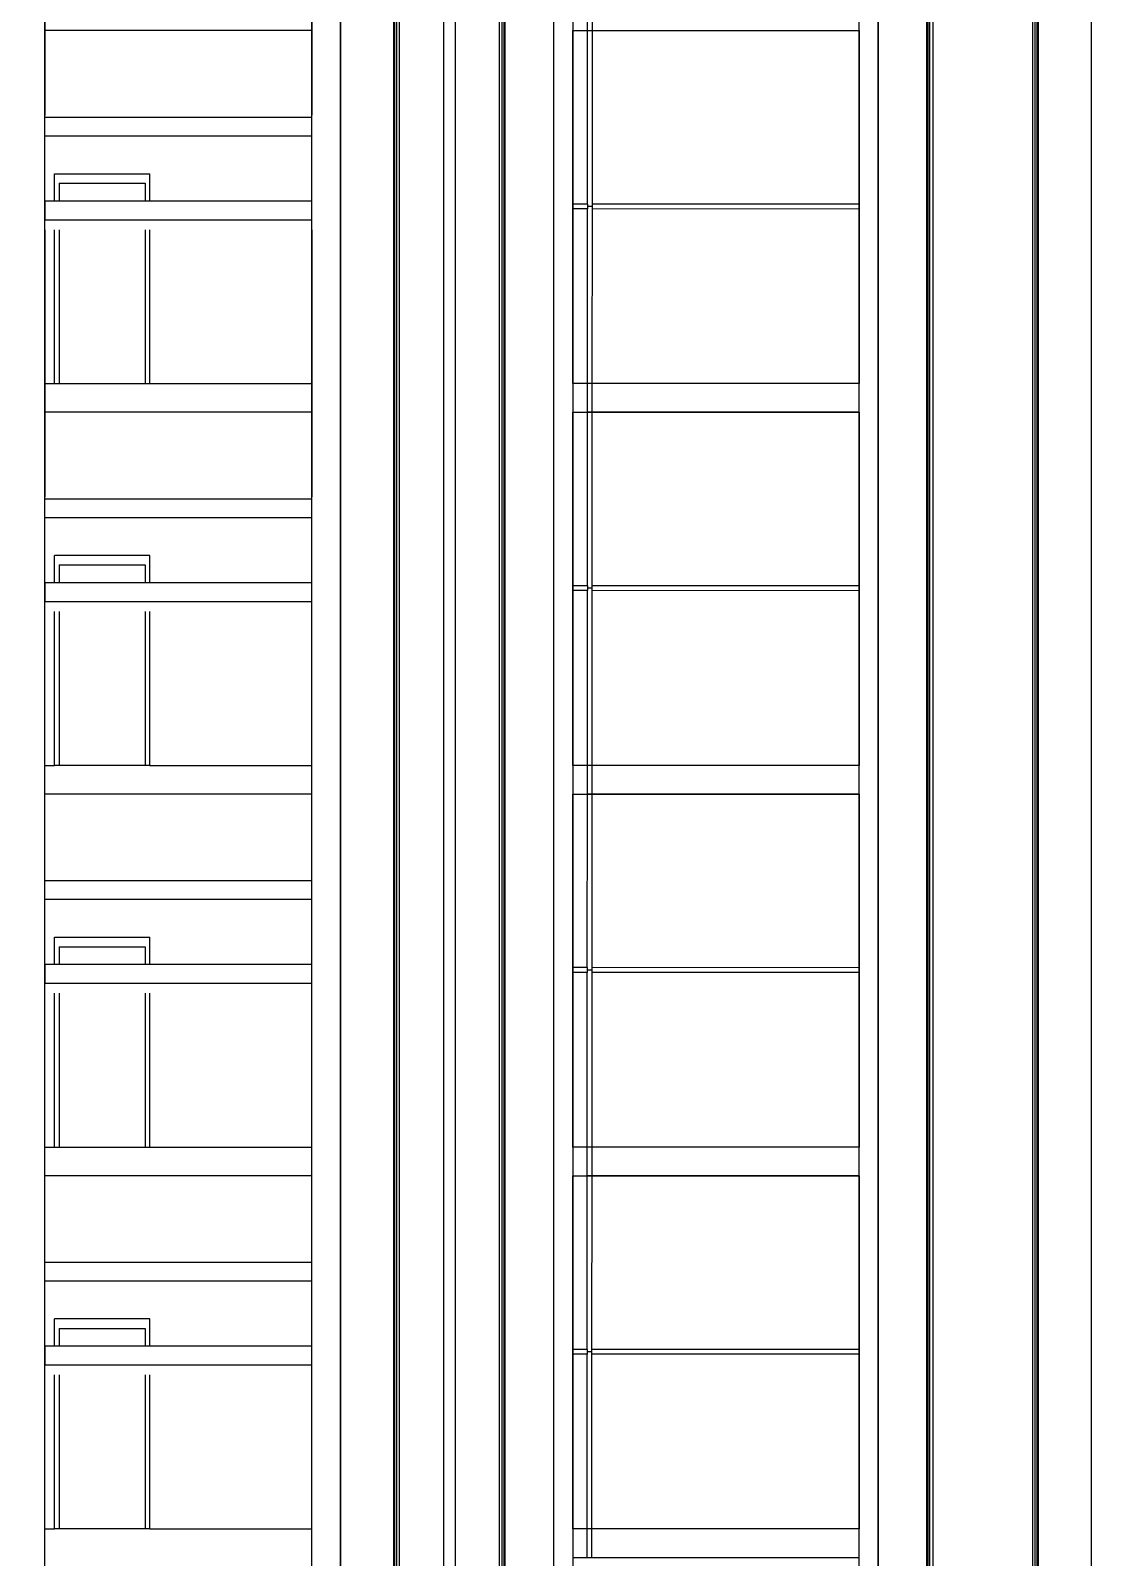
# Model space of a CAD drawing. Header units: millimetres. Extents: x 90964 to 877642, y 656808 to 1438307.
# Drawn here: x 822942 to 834062, y 1229727 to 1245727 of the extents above; entities that cross this region are included whole.
import ezdxf

# ---------------------------------------------------------------- set-up
doc = ezdxf.new("R2010")
doc.units = ezdxf.units.MM
doc.header["$LTSCALE"] = 300
doc.layers.add('ProfileEdges', color=7, linetype='Continuous')
doc.layers.add('SectionCutEdges', color=7, linetype='Continuous')

msp = doc.modelspace()

# ---------------------------------------------------------------- linework, layer by layer
at = {"color": 251}
for p, q in [((831827.1, 1179938.3), (831827.1, 1259469)), ((834062.1, 1179938.3), (834062.1, 1259469)), ((826192.2, 1189076), (826192.2, 1259226.5)), ((826192.2, 1189076), (826192.2, 1259226.5)), ((826192.2, 1189076), (826192.2, 1259226.5)), ((832399.6, 1258453.2), (832399.6, 1182661.5)), ((833443.6, 1258453.2), (833443.6, 1182636.3)), ((832369.6, 1182617.6), (832369.6, 1258374.2)), ((833473.6, 1182592.4), (833473.6, 1258374.2)), ((826780.6, 1189076), (826780.6, 1258131.7)), ((827884.6, 1189076), (827884.6, 1258131.7)), ((832338, 1181026.5), (832338, 1258215.2)), ((832342.3, 1181026.5), (832342.3, 1258215.2)), ((832345, 1181026.5), (832345, 1258215.2)), ((832349.3, 1181026.5), (832349.3, 1258215.2)), ((833494, 1181026.5), (833494, 1258215.2)), ((833505.6, 1181026.5), (833505.6, 1258215.2)), ((826748.6, 1189076), (826748.6, 1253791.5)), ((826753, 1189076), (826753, 1253791.5)), ((826760.3, 1189076), (826760.3, 1253791.5)), ((826810.6, 1189076), (826810.6, 1253791.5)), ((827854.6, 1253791.5), (827854.6, 1189076)), ((827905, 1189076), (827905, 1253791.5)), ((827909.3, 1189076), (827909.3, 1253791.5)), ((827916.3, 1189076), (827916.3, 1253791.5)), ((827269.2, 1253347.2), (827269.2, 1189076)), ((827396.2, 1189076), (827396.2, 1253347.2)), ((828781.3, 1245726.5), (828781.4, 1246026.5)), ((828831.3, 1245726.5), (828831.4, 1246026.5)), ((823128.7, 1245726.5), (823092.2, 1245726.5)), ((823192.2, 1245726.5), (823128.7, 1245726.5)), ((824192.2, 1245726.5), (823192.2, 1245726.5)), ((825892.2, 1245726.5), (824192.2, 1245726.5)), ((828780.7, 1243907.2), (828781.3, 1245726.5)), ((828830.7, 1243907.2), (828831.3, 1245726.5)), ((823092.2, 1244819.6), (825892.2, 1244819.6)), ((823092.2, 1244624.6), (825892.2, 1244624.6)), ((823192.2, 1243939.6), (823192.2, 1244226.5)), ((823192.2, 1244226.5), (824192.2, 1244226.5)), ((824192.2, 1243939.6), (824192.2, 1244226.5)), ((823242.2, 1244126.5), (823242.2, 1243939.6)), ((823242.2, 1244126.5), (824142.2, 1244126.5)), ((824142.2, 1244126.5), (824142.2, 1243939.6)), ((828780.7, 1243907.2), (828627.2, 1243907.3)), ((828780.7, 1243857.2), (828627.2, 1243857.3)), ((828780.1, 1242026.5), (828780.7, 1243857.2)), ((828780.7, 1243907.2), (828780.7, 1243882.2)), ((828830.7, 1243882.2), (828780.7, 1243882.2)), ((828780.7, 1243882.2), (828780.7, 1243857.2)), ((828830.1, 1242026.5), (828830.7, 1243857.2)), ((831627.1, 1243906.3), (828830.7, 1243907.2)), ((828830.7, 1243882.2), (828830.7, 1243907.2)), ((828830.7, 1243857.2), (828830.7, 1243882.2)), ((831627.1, 1243856.3), (828830.7, 1243857.2)), ((823192.2, 1242026.5), (823192.2, 1243639.6)), ((823242.2, 1243639.6), (823242.2, 1242026.5)), ((824142.2, 1243639.6), (824142.2, 1242026.5)), ((824192.2, 1242026.5), (824192.2, 1243639.6)), ((823092.2, 1242026.5), (823137.9, 1242026.5)), ((823137.9, 1242026.5), (823192.2, 1242026.5)), ((823192.2, 1242026.5), (823242.2, 1242026.5)), ((823242.2, 1242026.5), (824142.2, 1242026.5)), ((824142.2, 1242026.5), (824192.2, 1242026.5)), ((824192.2, 1242026.5), (825892.2, 1242026.5)), ((828780, 1241726.5), (828780.1, 1242026.5)), ((828830, 1241726.5), (828830.1, 1242026.5)), ((823138.7, 1241726.5), (823092.2, 1241726.5)), ((823192.2, 1241726.5), (823138.7, 1241726.5)), ((824192.2, 1241726.5), (823192.2, 1241726.5)), ((825892.2, 1241726.5), (824192.2, 1241726.5)), ((828779.4, 1239907.2), (828780, 1241726.5)), ((828829.4, 1239907.2), (828830, 1241726.5)), ((823092.2, 1240819.6), (825892.2, 1240819.6)), ((823092.2, 1240624.6), (825892.2, 1240624.6)), ((824192.2, 1240226.5), (823192.2, 1240226.5)), ((823192.2, 1239939.6), (823192.2, 1240226.5)), ((824192.2, 1239939.6), (824192.2, 1240226.5)), ((823242.2, 1240126.5), (823242.2, 1239939.6)), ((823242.2, 1240126.5), (824142.2, 1240126.5)), ((824142.2, 1240126.5), (824142.2, 1239939.6)), ((828779.4, 1239907.2), (828627.2, 1239907.3)), ((828779.4, 1239857.2), (828627.2, 1239857.3)), ((828778.8, 1238026.5), (828779.4, 1239857.2)), ((828779.4, 1239907.2), (828779.4, 1239882.2)), ((828829.4, 1239882.2), (828779.4, 1239882.2)), ((828779.4, 1239882.2), (828779.4, 1239857.2)), ((828828.8, 1238026.5), (828829.4, 1239857.2)), ((831627.1, 1239906.3), (828829.4, 1239907.2)), ((828829.4, 1239882.2), (828829.4, 1239907.2)), ((828829.4, 1239857.2), (828829.4, 1239882.2)), ((831627.1, 1239856.3), (828829.4, 1239857.2)), ((823192.2, 1238026.5), (823192.2, 1239639.6)), ((823242.2, 1239639.6), (823242.2, 1238026.5)), ((824142.2, 1239639.6), (824142.2, 1238026.5)), ((824192.2, 1238026.5), (824192.2, 1239639.6)), ((823092.2, 1238026.5), (823147.9, 1238026.5)), ((823147.9, 1238026.5), (823192.2, 1238026.5)), ((823242.2, 1238026.5), (823192.2, 1238026.5)), ((824142.2, 1238026.5), (823242.2, 1238026.5)), ((824192.2, 1238026.5), (824142.2, 1238026.5)), ((824192.2, 1238026.5), (825892.2, 1238026.5)), ((828778.7, 1237726.5), (828778.8, 1238026.5)), ((828828.7, 1237726.5), (828828.8, 1238026.5)), ((823148.6, 1237726.5), (823092.2, 1237726.5)), ((823192.2, 1237726.5), (823148.6, 1237726.5)), ((824192.2, 1237726.5), (823192.2, 1237726.5)), ((825892.2, 1237726.5), (824192.2, 1237726.5)), ((828778.1, 1235907.2), (828778.7, 1237726.5)), ((828828.1, 1235907.2), (828828.7, 1237726.5)), ((823092.2, 1236819.6), (825892.2, 1236819.6)), ((823092.2, 1236624.6), (825892.2, 1236624.6)), ((823192.2, 1235939.6), (823192.2, 1236226.5)), ((823192.2, 1236226.5), (824192.2, 1236226.5)), ((824192.2, 1235939.6), (824192.2, 1236226.5)), ((823242.2, 1236126.5), (823242.2, 1235939.6)), ((823242.2, 1236126.5), (824142.2, 1236126.5)), ((824142.2, 1236126.5), (824142.2, 1235939.6)), ((828778.1, 1235907.2), (828627.2, 1235907.3)), ((828778.1, 1235857.2), (828627.2, 1235857.3)), ((828777.5, 1234026.5), (828778.1, 1235857.2)), ((828778.1, 1235907.2), (828778.1, 1235882.2)), ((828828.1, 1235882.2), (828778.1, 1235882.2)), ((828778.1, 1235882.2), (828778.1, 1235857.2)), ((828827.5, 1234026.5), (828828.1, 1235857.2)), ((831627.1, 1235906.3), (828828.1, 1235907.2)), ((828828.1, 1235882.2), (828828.1, 1235907.2)), ((828828.1, 1235857.2), (828828.1, 1235882.2)), ((831627.1, 1235856.3), (828828.1, 1235857.2)), ((823192.2, 1234026.5), (823192.2, 1235639.6)), ((823242.2, 1235639.6), (823242.2, 1234026.5)), ((824142.2, 1235639.6), (824142.2, 1234026.5)), ((824192.2, 1234026.5), (824192.2, 1235639.6)), ((823092.2, 1234026.5), (823157.8, 1234026.5)), ((823157.8, 1234026.5), (823192.2, 1234026.5)), ((823192.2, 1234026.5), (823242.2, 1234026.5)), ((823242.2, 1234026.5), (824142.2, 1234026.5)), ((824142.2, 1234026.5), (824192.2, 1234026.5)), ((824192.2, 1234026.5), (825892.2, 1234026.5)), ((828777.4, 1233726.5), (828777.5, 1234026.5)), ((828827.4, 1233726.5), (828827.5, 1234026.5)), ((823158.6, 1233726.5), (823092.2, 1233726.5)), ((823192.2, 1233726.5), (823158.6, 1233726.5)), ((824192.2, 1233726.5), (823192.2, 1233726.5)), ((825892.2, 1233726.5), (824192.2, 1233726.5)), ((828776.8, 1231907.2), (828777.4, 1233726.5)), ((828826.8, 1231907.2), (828827.4, 1233726.5)), ((823092.2, 1232819.6), (825892.2, 1232819.6)), ((823092.2, 1232624.6), (825892.2, 1232624.6)), ((824192.2, 1232226.5), (823192.2, 1232226.5)), ((823192.2, 1231939.6), (823192.2, 1232226.5)), ((824192.2, 1231939.6), (824192.2, 1232226.5)), ((823242.2, 1232126.5), (823242.2, 1231939.6)), ((823242.2, 1232126.5), (824142.2, 1232126.5)), ((824142.2, 1232126.5), (824142.2, 1231939.6)), ((828776.8, 1231907.2), (828627.2, 1231907.3)), ((828776.8, 1231857.2), (828627.2, 1231857.3)), ((828776.2, 1230026.5), (828776.8, 1231857.2)), ((828776.8, 1231907.2), (828776.8, 1231882.2)), ((828826.8, 1231882.2), (828776.8, 1231882.2)), ((828776.8, 1231882.2), (828776.8, 1231857.2)), ((828826.2, 1230026.5), (828826.8, 1231857.2)), ((831627.1, 1231906.3), (828826.8, 1231907.2)), ((828826.8, 1231882.2), (828826.8, 1231907.2)), ((828826.8, 1231857.2), (828826.8, 1231882.2)), ((831627.1, 1231856.3), (828826.8, 1231857.2)), ((823192.2, 1230026.5), (823192.2, 1231639.6)), ((823242.2, 1231639.6), (823242.2, 1230026.5)), ((824142.2, 1231639.6), (824142.2, 1230026.5)), ((824192.2, 1230026.5), (824192.2, 1231639.6)), ((823092.2, 1230026.5), (823167.8, 1230026.5)), ((823167.8, 1230026.5), (823192.2, 1230026.5)), ((823242.2, 1230026.5), (823192.2, 1230026.5)), ((824142.2, 1230026.5), (823242.2, 1230026.5)), ((824192.2, 1230026.5), (824142.2, 1230026.5)), ((824192.2, 1230026.5), (825892.2, 1230026.5)), ((828776.1, 1229726.5), (828776.2, 1230026.5)), ((828826.1, 1229726.5), (828826.2, 1230026.5))]:
    msp.add_line(p, q, dxfattribs=at)
at = {"layer": 'ProfileEdges'}
for points in [[(825892.2, 1265726.5), (826192.2, 1265726.5), (826192.2, 1181026.5), (825892.2, 1181026.5)], [(822792.2, 1181026.5), (823092.2, 1181026.5), (823092.2, 1261726.5), (822792.2, 1261726.5)], [(828427.2, 1259226.5), (828627.2, 1259226.5), (828627.2, 1181026.5), (828427.2, 1181026.5)], [(831627.1, 1259226.5), (831827.1, 1259226.5), (831827.1, 1181026.5), (831627.1, 1181026.5)], [(825892.2, 1243939.6), (823092.2, 1243939.6), (823092.2, 1243744.6), (825892.2, 1243744.6)], [(831627.1, 1242026.5), (828627.2, 1242026.5), (828627.2, 1241726.5), (831627.1, 1241726.5)], [(825892.2, 1239939.6), (823092.2, 1239939.6), (823092.2, 1239744.6), (825892.2, 1239744.6)], [(831627.1, 1238026.5), (828627.2, 1238026.5), (828627.2, 1237726.5), (831627.1, 1237726.5)], [(825892.2, 1235939.6), (823092.2, 1235939.6), (823092.2, 1235744.6), (825892.2, 1235744.6)], [(831627.1, 1234026.5), (828627.2, 1234026.5), (828627.2, 1233726.5), (831627.1, 1233726.5)], [(825892.2, 1231939.6), (823092.2, 1231939.6), (823092.2, 1231744.6), (825892.2, 1231744.6)], [(831627.1, 1230026.5), (828627.2, 1230026.5), (828627.2, 1229726.5), (831627.1, 1229726.5)]]:
    msp.add_lwpolyline(points, close=True, dxfattribs=at)
at = {"layer": 'SectionCutEdges', "color": 251}
for p, q in [((826192.2, 1189076), (826192.2, 1259226.5)), ((828427.2, 1189076), (828427.2, 1259226.5)), ((831827.1, 1254026.5), (831827.1, 1181026.5)), ((823092.2, 1246026.5), (823092.2, 1245726.5)), ((825892.2, 1246026.5), (825892.2, 1245726.5)), ((828627.2, 1246026.5), (828627.2, 1245726.5)), ((831627.1, 1245726.5), (831627.1, 1246026.5)), ((823092.2, 1245726.5), (823092.2, 1244838.9)), ((825892.2, 1245726.5), (825892.2, 1244838.9)), ((828627.2, 1245726.5), (828781.3, 1245726.5)), ((828627.2, 1243907.3), (828627.2, 1245726.5)), ((828781.3, 1245726.5), (828831.3, 1245726.5)), ((828831.3, 1245726.5), (831627.1, 1245726.5)), ((831627.1, 1245726.5), (831627.1, 1243906.3)), ((828627.2, 1243857.3), (828627.2, 1243907.3)), ((828627.2, 1242026.5), (828627.2, 1243857.3)), ((831627.1, 1243906.3), (831627.1, 1243856.3)), ((831627.1, 1243856.3), (831627.1, 1242026.5)), ((823092.2, 1243639.6), (823092.2, 1242026.5)), ((825892.2, 1243639.6), (825892.2, 1242026.5)), ((823092.2, 1242026.5), (823092.2, 1241726.5)), ((825892.2, 1242026.5), (825892.2, 1241726.5)), ((828780.1, 1242026.5), (828627.2, 1242026.5)), ((828627.2, 1242026.5), (828627.2, 1241726.5)), ((828830.1, 1242026.5), (828780.1, 1242026.5)), ((831627.1, 1242026.5), (828830.1, 1242026.5)), ((831627.1, 1241726.5), (831627.1, 1242026.5)), ((823092.2, 1241726.5), (823092.2, 1240838.9)), ((825892.2, 1241726.5), (825892.2, 1240838.9)), ((828627.2, 1241726.5), (828780, 1241726.5)), ((828627.2, 1239907.3), (828627.2, 1241726.5)), ((828830, 1241726.5), (828780, 1241726.5)), ((831627.1, 1241726.5), (828830, 1241726.5)), ((831627.1, 1241726.5), (831627.1, 1239906.3)), ((828627.2, 1239857.3), (828627.2, 1239907.3)), ((828627.2, 1238026.5), (828627.2, 1239857.3)), ((831627.1, 1239906.3), (831627.1, 1239856.3)), ((831627.1, 1239856.3), (831627.1, 1238026.5)), ((828778.8, 1238026.5), (828627.2, 1238026.5)), ((828627.2, 1238026.5), (828627.2, 1237726.5)), ((828828.8, 1238026.5), (828778.8, 1238026.5)), ((831627.1, 1238026.5), (828828.8, 1238026.5)), ((831627.1, 1237726.5), (831627.1, 1238026.5)), ((828627.2, 1237726.5), (828778.7, 1237726.5)), ((828627.2, 1235907.3), (828627.2, 1237726.5)), ((828828.7, 1237726.5), (828778.7, 1237726.5)), ((831627.1, 1237726.5), (828828.7, 1237726.5)), ((831627.1, 1237726.5), (831627.1, 1235906.3)), ((828627.2, 1235857.3), (828627.2, 1235907.3)), ((828627.2, 1234026.5), (828627.2, 1235857.3)), ((831627.1, 1235906.3), (831627.1, 1235856.3)), ((831627.1, 1235856.3), (831627.1, 1234026.5)), ((828777.5, 1234026.5), (828627.2, 1234026.5)), ((828627.2, 1234026.5), (828627.2, 1233726.5)), ((828827.5, 1234026.5), (828777.5, 1234026.5)), ((831627.1, 1234026.5), (828827.5, 1234026.5)), ((831627.1, 1233726.5), (831627.1, 1234026.5)), ((828627.2, 1233726.5), (828777.4, 1233726.5)), ((828627.2, 1231907.3), (828627.2, 1233726.5)), ((828827.4, 1233726.5), (828777.4, 1233726.5)), ((831627.1, 1233726.5), (828827.4, 1233726.5)), ((831627.1, 1233726.5), (831627.1, 1231906.3)), ((828627.2, 1231857.3), (828627.2, 1231907.3)), ((828627.2, 1230026.5), (828627.2, 1231857.3)), ((831627.1, 1231906.3), (831627.1, 1231856.3)), ((831627.1, 1231856.3), (831627.1, 1230026.5)), ((828776.2, 1230026.5), (828627.2, 1230026.5)), ((828627.2, 1230026.5), (828627.2, 1229726.5)), ((828826.2, 1230026.5), (828776.2, 1230026.5)), ((831627.1, 1230026.5), (828826.2, 1230026.5)), ((831627.1, 1229726.5), (831627.1, 1230026.5))]:
    msp.add_line(p, q, dxfattribs=at)

doc.saveas('drawing.dxf')
